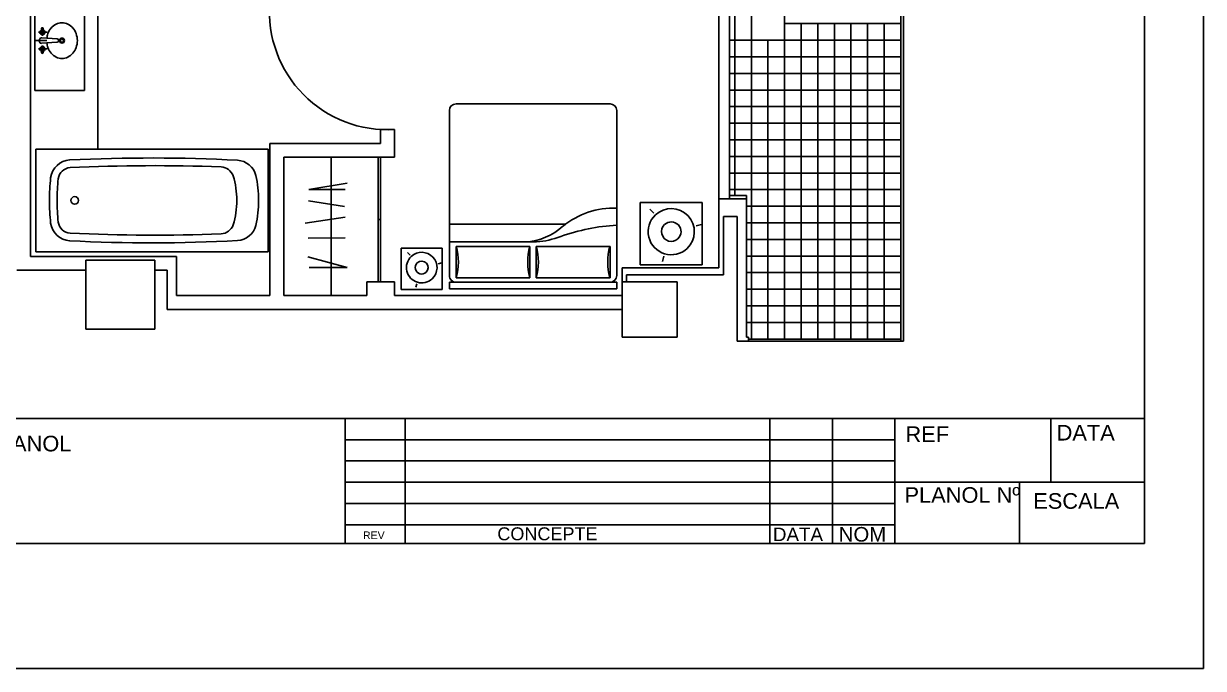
# Model space of a CAD drawing. Header units: millimetres. Extents: x 2377 to 4712, y -254 to 3188.
# Drawn here: x 3526.5 to 3715.4, y 1297.2 to 1400.4 of the extents above; entities that cross this region are included whole.
import ezdxf

# ---------------------------------------------------------------- set-up
doc = ezdxf.new("R2010")
doc.units = ezdxf.units.MM
doc.layers.add('Mobiliario', color=254, linetype='Continuous')
doc.styles.get("Standard").update_dxf_attribs({"font": 'arial.ttf'})

# ---------------------------------------------------------------- blocks, each defined once
blk = doc.blocks.new('MHPLS012')
at = {"layer": 'Mobiliario'}
for p, q in [((-2.024, 0.95), (-0.152, 0.95)), ((-0.076, 0.95), (-0.076, -0.95)), ((-0.076, 0.95), (0, 0.95)), ((0, 0.95), (0, -0.95)), ((-2.1, -0.874), (-2.1, 0.874)), ((-0.483, 0.874), (-0.483, 0.036)), ((-0.127, 0.874), (-0.483, 0.874)), ((-0.127, 0.036), (-0.127, 0.874)), ((-0.737, 0.366), (-0.737, -0.95)), ((-0.533, 0.041), (-0.533, -0.95)), ((-0.483, 0.036), (-0.127, 0.036)), ((-0.483, -0.036), (-0.483, -0.874)), ((-0.127, -0.036), (-0.483, -0.036)), ((-0.127, -0.874), (-0.127, -0.036)), ((-0.483, -0.874), (-0.127, -0.874)), ((-0.152, -0.95), (-2.024, -0.95)), ((-0.076, -0.95), (0, -0.95))]:
    blk.add_line(p, q, dxfattribs=at)
for centre, radius, start, end in [((-2.024, 0.874), 0.0762, 90, 180), ((-0.019, 0.912), 0.898, 177.5673, 219.5461), ((1.615, 1.088), 2.343, 183.3665, 199.2534), ((-0.152, 0.874), 0.0762, 0, 90), ((-0.305, 1.483), 0.635, 253.7398, 286.2602), ((-1.227, -0.125), 0.694, 3.1663, 42.0658), ((-1.458, -0.029), 0.927, 4.2918, 21.7676), ((-0.305, -0.574), 0.635, 73.7398, 106.2602), ((-0.305, 0.574), 0.635, 253.7398, 286.2602), ((-2.024, -0.874), 0.0762, 180, 270), ((-0.305, -1.483), 0.635, 73.7398, 106.2602), ((-0.152, -0.874), 0.0762, 270, 0)]:
    blk.add_arc(centre, radius, start, end, dxfattribs=at)
blk = doc.blocks.new('bn04-7')
for p, q in [((0, 0), (0, -0.147)), ((-0.6, 0), (0.6, 0)), ((-0.6, -0.6), (-0.6, 0)), ((-0.058, -0.092), (-0.151, -0.092)), ((-0.122, -0.087), (-0.112, -0.087)), ((-0.122, -0.098), (-0.112, -0.098)), ((-0.1, -0.148), (-0.1, -0.045)), ((-0.033, -0.08), (-0.02, -0.271)), ((0.034, -0.086), (0.02, -0.271)), ((0.058, -0.092), (0.151, -0.092)), ((0.1, -0.148), (0.1, -0.045)), ((0.122, -0.087), (0.112, -0.087)), ((0.122, -0.098), (0.112, -0.098)), ((0.6, -0.6), (0.6, 0)), ((-0.005, -0.286), (0.005, -0.286)), ((-0.6, -0.6), (0.6, -0.6))]:
    blk.add_line(p, q)
for centre, radius in [((-0.1, -0.092), 0.0118), ((0.1, -0.092), 0.0118), ((0, -0.328), 0.03), ((0, -0.328), 0.02)]:
    blk.add_circle(centre, radius)
for centre, radius, start, end in [((-0.142, -0.092), 0.0118, 39.1354, 320.8646), ((-0.131, -0.083), 0.0025, 219.1354, 256.4029), ((-0.131, -0.101), 0.0025, 103.5971, 140.8646), ((-0.123, -0.049), 0.0381, 256.4029, 272.0458), ((-0.123, -0.136), 0.0381, 87.9542, 103.5971), ((-0.1, -0.092), 0.0299, 191.7173, 168.2827), ((-0.1, -0.092), 0.0235, 194.2864, 165.7136), ((-0.112, -0.084), 0.003, 270, 324.6965), ((-0.112, -0.101), 0.003, 35.3035, 90), ((0.055, -0.103), 0.0911, 153.0547, 165.3672), ((-0.006, -0.094), 0.0379, 104.9144, 122.742), ((0, -0.113), 0.0583, 90, 104.9144), ((0, -0.113), 0.0583, 75.0856, 90), ((0.005, -0.094), 0.0379, 57.258, 75.0856), ((-0.056, -0.103), 0.0911, 14.6328, 26.9453), ((0.025, -0.085), 0.00867, 0, 32.7882), ((0.025, -0.085), 0.00867, 350.3449, 0), ((0.1, -0.092), 0.0299, 11.7173, 348.2827), ((0.1, -0.092), 0.0235, 14.2864, 345.7136), ((0.112, -0.084), 0.003, 215.3035, 270), ((0.112, -0.101), 0.003, 90, 144.6965), ((0.123, -0.049), 0.0381, 267.9542, 283.5971), ((0.123, -0.136), 0.0381, 76.4029, 92.0458), ((0.131, -0.083), 0.0025, 283.5971, 320.8646), ((0.131, -0.101), 0.0025, 39.1354, 76.4029), ((0.142, -0.092), 0.0118, 219.1354, 140.8646), ((-0.055, -0.328), 0.16, 154.2946, 180), ((-0.028, -0.341), 0.189, 130.7108, 154.2946), ((-0.011, -0.361), 0.216, 109.6169, 130.7108), ((0, -0.393), 0.249, 96.5773, 109.6169), ((-0.005, -0.271), 0.015, 180, 270), ((0.005, -0.271), 0.015, 270, 0), ((0, -0.393), 0.249, 70.3831, 83.252), ((0.011, -0.361), 0.216, 49.2892, 70.3831), ((0.028, -0.341), 0.189, 25.7054, 49.2892), ((0.055, -0.328), 0.16, 0, 25.7054), ((-0.055, -0.328), 0.16, 180, 205.7054), ((-0.028, -0.315), 0.189, 205.7054, 229.2892), ((0.028, -0.315), 0.189, 310.7108, 334.2946), ((0.055, -0.328), 0.16, 334.2946, 360), ((-0.011, -0.295), 0.216, 229.2892, 250.3831), ((0, -0.264), 0.249, 250.3831, 270), ((0, -0.264), 0.249, 270, 289.6169), ((0.011, -0.295), 0.216, 289.6169, 310.7108)]:
    blk.add_arc(centre, radius, start, end)
blk = doc.blocks.new('A$C57724086')
at = {"layer": 'Mobiliario'}
for p, q in [((0, 0), (0, 1.7)), ((0, 1.7), (0.75, 1.7)), ((0.75, 1.7), (0.75, 0)), ((0.75, 0), (0, 0))]:
    blk.add_line(p, q, dxfattribs=at)
blk.add_circle((0.375, 1.415), 0.0275, dxfattribs=at)
for centre, radius, start, end in [((0.2293, 1.4421), 0.15, 97.82457, 176.29967), ((0.375, 0.1136), 1.4864, 89.99877, 96.41619), ((0.375, 0.1136), 1.4864, 83.58381, 90.00123), ((0.5207, 1.4421), 0.15, 3.70033, 82.17543), ((0.2293, 1.4421), 0.094, 97.82457, 176.29967), ((0.375, 0.1107), 1.4333, 89.99873, 96.34838), ((0.375, 0.1107), 1.4333, 83.65162, 90.00127), ((0.5207, 1.4421), 0.094, 3.70033, 82.17543), ((12.3216, 0.8538), 12.2566, 177.20377, 182.94309), ((13.2155, 0.8326), 13.0945, 177.30557, 182.13423), ((-12.4655, 0.8326), 13.0945, 357.86577, 2.69443), ((-11.5716, 0.8538), 12.2566, 357.05691, 2.79623), ((0.23, 0.3501), 0.1, 182.9309, 250.22209), ((0.52, 0.3501), 0.1, 289.77791, 357.0691), ((0.2308, 0.2347), 0.15, 183.89471, 255.30141), ((0.3748, 0.858), 0.628, 253.47012, 270.01863), ((0.3752, 0.858), 0.628, 269.98137, 286.52988), ((0.5192, 0.2347), 0.15, 284.69859, 356.10529), ((0.3749, 0.9245), 0.8545, 257.69314, 270.00758), ((0.3751, 0.9245), 0.8545, 269.99242, 282.30686)]:
    blk.add_arc(centre, radius, start, end, dxfattribs=at)
blk = doc.blocks.new('sl06-0')
at = {"layer": 'Mobiliario'}
for p, q in [((-0.3, 0.281, -1.579), (-0.3, -0.318, -1.579)), ((0.298, 0.281, -1.579), (-0.3, 0.281, -1.579)), ((0.298, -0.318, -1.579), (0.298, 0.281, -1.579)), ((-0.3, -0.318, -1.579), (0.298, -0.318, -1.579))]:
    blk.add_line(p, q, dxfattribs=at)
at = {"layer": 'Mobiliario', "linetype": 'ByBlock'}
for p, q in [((-0.169, 0.179, -1.579), (-0.205, 0.217, -1.579)), ((0.24, 0.057, -1.579), (0.29, 0.069, -1.579)), ((-0.071, -0.236, -1.579), (-0.085, -0.286, -1.579))]:
    blk.add_line(p, q, dxfattribs=at)
at = {"layer": 'Mobiliario', "linetype": 'ByBlock', "extrusion": (0, 0, -1)}
for major_axis, start_param, end_param in [((-0.157, -0.157), 1.599693, 4.741285), ((-0.157, -0.157), -1.5419, 1.599693), ((-0.0663, -0.0663), -1.5419, 1.599693), ((-0.0663, -0.0663), 1.599693, 4.741285)]:
    blk.add_ellipse((0, 0, -1.579), major_axis=major_axis, ratio=1, start_param=start_param, end_param=end_param, dxfattribs=at)

msp = doc.modelspace()

# ---------------------------------------------------------------- linework, layer by layer
at = {"transparency": 33554687}
for p, q in [((3715.44, 1594.22), (3715.44, 1297.22)), ((3705.98, 1317.22), (3705.98, 1579.22)), ((3666.95, 1349.94), (3666.95, 1533.78)), ((3667.41, 1349.94), (3667.41, 1533.78)), ((3527.56, 1363.18), (3527.56, 1431.25)), ((3637.82, 1372.4), (3637.82, 1416.7)), ((3639.55, 1372.4), (3639.55, 1416.7)), ((3640.37, 1405.75), (3640.37, 1395.12)), ((3643.03, 1405.75), (3643.03, 1395.12)), ((3648.34, 1403.1), (3648.34, 1400.44)), ((3643.03, 1400.44), (3643.03, 1397.78)), ((3643.03, 1400.44), (3643.03, 1395.12)), ((3648.34, 1400.44), (3648.68, 1400.44)), ((3651, 1400.44), (3648.34, 1400.44)), ((3648.34, 1400.44), (3648.34, 1397.78)), ((3648.34, 1400.44), (3648.34, 1395.12)), ((3653.66, 1400.44), (3651, 1400.44)), ((3651, 1400.44), (3651, 1397.78)), ((3651, 1400.44), (3653.66, 1400.44)), ((3656.32, 1400.44), (3653.66, 1400.44)), ((3653.66, 1400.44), (3653.66, 1397.78)), ((3653.66, 1400.44), (3656.32, 1400.44)), ((3658.97, 1400.44), (3656.32, 1400.44)), ((3656.32, 1400.44), (3656.32, 1397.78)), ((3656.32, 1400.44), (3658.97, 1400.44)), ((3661.63, 1400.44), (3658.97, 1400.44)), ((3658.97, 1400.44), (3658.97, 1397.78)), ((3658.97, 1400.44), (3661.63, 1400.44)), ((3664.29, 1400.44), (3661.63, 1400.44)), ((3661.63, 1400.44), (3661.63, 1397.78)), ((3661.63, 1400.44), (3664.29, 1400.44)), ((3666.95, 1400.44), (3664.29, 1400.44)), ((3664.29, 1400.44), (3664.29, 1397.78)), ((3664.29, 1400.44), (3666.95, 1400.44)), ((3666.95, 1400.44), (3666.95, 1397.78)), ((3643.03, 1397.78), (3639.55, 1397.78)), ((3640.37, 1397.78), (3640.71, 1397.78)), ((3640.37, 1397.78), (3640.37, 1395.12)), ((3640.37, 1397.78), (3640.37, 1392.46)), ((3645.69, 1397.78), (3643.03, 1397.78)), ((3643.03, 1397.78), (3643.03, 1395.12)), ((3643.03, 1397.78), (3645.69, 1397.78)), ((3648.34, 1397.78), (3645.69, 1397.78)), ((3645.69, 1397.78), (3645.69, 1395.12)), ((3645.69, 1397.78), (3648.34, 1397.78)), ((3651, 1397.78), (3648.34, 1397.78)), ((3648.34, 1397.78), (3648.34, 1395.12)), ((3653.66, 1397.78), (3651, 1397.78)), ((3651, 1397.78), (3651, 1395.12)), ((3651, 1397.78), (3653.66, 1397.78)), ((3656.32, 1397.78), (3653.66, 1397.78)), ((3653.66, 1397.78), (3653.66, 1395.12)), ((3653.66, 1397.78), (3656.32, 1397.78)), ((3658.97, 1397.78), (3656.32, 1397.78)), ((3656.32, 1397.78), (3656.32, 1395.12)), ((3656.32, 1397.78), (3658.97, 1397.78)), ((3661.63, 1397.78), (3658.97, 1397.78)), ((3658.97, 1397.78), (3658.97, 1395.12)), ((3658.97, 1397.78), (3661.63, 1397.78)), ((3664.29, 1397.78), (3661.63, 1397.78)), ((3661.63, 1397.78), (3661.63, 1395.12)), ((3661.63, 1397.78), (3664.29, 1397.78)), ((3666.95, 1397.78), (3664.29, 1397.78)), ((3664.29, 1397.78), (3664.29, 1395.12)), ((3664.29, 1397.78), (3666.95, 1397.78)), ((3666.95, 1397.78), (3666.95, 1395.12)), ((3643.03, 1395.12), (3639.55, 1395.12)), ((3645.69, 1395.12), (3643.03, 1395.12)), ((3643.03, 1395.12), (3643.03, 1392.46)), ((3643.03, 1395.12), (3645.69, 1395.12)), ((3648.34, 1395.12), (3645.69, 1395.12)), ((3645.69, 1395.12), (3645.69, 1392.46)), ((3645.69, 1395.12), (3648.34, 1395.12)), ((3651, 1395.12), (3648.34, 1395.12)), ((3648.34, 1395.12), (3648.34, 1373.86)), ((3648.34, 1395.12), (3651, 1395.12)), ((3648.34, 1395.12), (3648.34, 1392.46)), ((3653.66, 1395.12), (3651, 1395.12)), ((3651, 1395.12), (3651, 1392.46)), ((3651, 1395.12), (3653.66, 1395.12)), ((3656.32, 1395.12), (3653.66, 1395.12)), ((3653.66, 1395.12), (3653.66, 1392.46)), ((3653.66, 1395.12), (3656.32, 1395.12)), ((3658.97, 1395.12), (3656.32, 1395.12)), ((3656.32, 1395.12), (3656.32, 1392.46)), ((3656.32, 1395.12), (3658.97, 1395.12)), ((3661.63, 1395.12), (3658.97, 1395.12)), ((3658.97, 1395.12), (3658.97, 1392.46)), ((3658.97, 1395.12), (3661.63, 1395.12)), ((3664.29, 1395.12), (3661.63, 1395.12)), ((3661.63, 1395.12), (3661.63, 1392.46)), ((3661.63, 1395.12), (3664.29, 1395.12)), ((3666.95, 1395.12), (3664.29, 1395.12)), ((3664.29, 1395.12), (3664.29, 1392.46)), ((3664.29, 1395.12), (3666.95, 1395.12)), ((3666.95, 1395.12), (3666.95, 1392.46)), ((3639.55, 1392.46), (3643.03, 1392.46)), ((3643.03, 1392.46), (3640.37, 1392.46)), ((3640.37, 1392.46), (3640.37, 1389.81)), ((3645.69, 1392.46), (3643.03, 1392.46)), ((3643.03, 1392.46), (3643.03, 1389.81)), ((3643.03, 1392.46), (3645.69, 1392.46)), ((3648.34, 1392.46), (3645.69, 1392.46)), ((3645.69, 1392.46), (3645.69, 1389.81)), ((3645.69, 1392.46), (3648.34, 1392.46)), ((3651, 1392.46), (3648.34, 1392.46)), ((3648.34, 1392.46), (3648.34, 1389.81)), ((3648.34, 1392.46), (3648.34, 1389.81)), ((3648.34, 1389.81), (3648.34, 1391.13)), ((3653.66, 1392.46), (3651, 1392.46)), ((3651, 1392.46), (3651, 1389.81)), ((3651, 1392.46), (3653.66, 1392.46)), ((3656.32, 1392.46), (3653.66, 1392.46)), ((3653.66, 1392.46), (3653.66, 1389.81)), ((3653.66, 1392.46), (3656.32, 1392.46)), ((3658.97, 1392.46), (3656.32, 1392.46)), ((3656.32, 1392.46), (3656.32, 1389.81)), ((3656.32, 1392.46), (3658.97, 1392.46)), ((3661.63, 1392.46), (3658.97, 1392.46)), ((3658.97, 1392.46), (3658.97, 1389.81)), ((3658.97, 1392.46), (3661.63, 1392.46)), ((3664.29, 1392.46), (3661.63, 1392.46)), ((3661.63, 1392.46), (3661.63, 1389.81)), ((3661.63, 1392.46), (3664.29, 1392.46)), ((3666.95, 1392.46), (3664.29, 1392.46)), ((3664.29, 1392.46), (3664.29, 1389.81)), ((3664.29, 1392.46), (3666.95, 1392.46)), ((3666.95, 1392.46), (3666.95, 1389.81)), ((3643.03, 1389.81), (3639.55, 1389.81)), ((3640.37, 1389.81), (3640.37, 1387.15)), ((3645.69, 1389.81), (3643.03, 1389.81)), ((3643.03, 1389.81), (3643.03, 1387.15)), ((3643.03, 1389.81), (3645.69, 1389.81)), ((3648.34, 1389.81), (3645.69, 1389.81)), ((3645.69, 1389.81), (3645.69, 1387.15)), ((3645.69, 1389.81), (3648.34, 1389.81)), ((3648.34, 1389.81), (3648.68, 1389.81)), ((3651, 1389.81), (3648.34, 1389.81)), ((3648.34, 1389.81), (3648.34, 1387.15)), ((3648.34, 1389.81), (3648.34, 1384.49)), ((3648.34, 1389.81), (3648.34, 1387.15)), ((3653.66, 1389.81), (3651, 1389.81)), ((3651, 1389.81), (3651, 1387.15)), ((3651, 1389.81), (3653.66, 1389.81)), ((3656.32, 1389.81), (3653.66, 1389.81)), ((3653.66, 1389.81), (3653.66, 1387.15)), ((3653.66, 1389.81), (3656.32, 1389.81)), ((3658.97, 1389.81), (3656.32, 1389.81)), ((3656.32, 1389.81), (3656.32, 1387.15)), ((3656.32, 1389.81), (3658.97, 1389.81)), ((3661.63, 1389.81), (3658.97, 1389.81)), ((3658.97, 1389.81), (3658.97, 1387.15)), ((3658.97, 1389.81), (3661.63, 1389.81)), ((3664.29, 1389.81), (3661.63, 1389.81)), ((3661.63, 1389.81), (3661.63, 1387.15)), ((3661.63, 1389.81), (3664.29, 1389.81)), ((3666.95, 1389.81), (3664.29, 1389.81)), ((3664.29, 1389.81), (3664.29, 1387.15)), ((3664.29, 1389.81), (3666.95, 1389.81)), ((3666.95, 1389.81), (3666.95, 1387.15)), ((3643.03, 1387.15), (3639.55, 1387.15)), ((3640.37, 1387.15), (3640.37, 1388.47)), ((3640.37, 1387.15), (3640.71, 1387.15)), ((3640.37, 1387.15), (3640.37, 1384.49)), ((3645.69, 1387.15), (3643.03, 1387.15)), ((3643.03, 1387.15), (3643.03, 1384.49)), ((3643.03, 1387.15), (3645.69, 1387.15)), ((3648.34, 1387.15), (3645.69, 1387.15)), ((3645.69, 1387.15), (3645.69, 1384.49)), ((3645.69, 1387.15), (3648.34, 1387.15)), ((3651, 1387.15), (3648.34, 1387.15)), ((3648.34, 1387.15), (3648.34, 1384.49)), ((3653.66, 1387.15), (3651, 1387.15)), ((3651, 1387.15), (3651, 1384.49)), ((3651, 1387.15), (3653.66, 1387.15)), ((3656.32, 1387.15), (3653.66, 1387.15)), ((3653.66, 1387.15), (3653.66, 1384.49)), ((3653.66, 1387.15), (3656.32, 1387.15)), ((3658.97, 1387.15), (3656.32, 1387.15)), ((3656.32, 1387.15), (3656.32, 1384.49)), ((3656.32, 1387.15), (3658.97, 1387.15)), ((3661.63, 1387.15), (3658.97, 1387.15)), ((3658.97, 1387.15), (3658.97, 1384.49)), ((3658.97, 1387.15), (3661.63, 1387.15)), ((3664.29, 1387.15), (3661.63, 1387.15)), ((3661.63, 1387.15), (3661.63, 1384.49)), ((3661.63, 1387.15), (3664.29, 1387.15)), ((3666.95, 1387.15), (3664.29, 1387.15)), ((3664.29, 1387.15), (3664.29, 1384.49)), ((3664.29, 1387.15), (3666.95, 1387.15)), ((3666.95, 1387.15), (3666.95, 1384.49)), ((3583.64, 1381.26), (3583.64, 1383.48)), ((3583.64, 1383.48), (3585.85, 1383.48)), ((3585.85, 1383.48), (3585.85, 1379.05)), ((3643.03, 1384.49), (3639.55, 1384.49)), ((3643.03, 1384.49), (3640.37, 1384.49)), ((3640.37, 1384.49), (3640.37, 1373.86)), ((3645.69, 1384.49), (3643.03, 1384.49)), ((3643.03, 1384.49), (3643.03, 1373.86)), ((3643.03, 1384.49), (3645.69, 1384.49)), ((3645.69, 1384.49), (3643.03, 1384.49)), ((3643.03, 1384.49), (3645.69, 1384.49)), ((3648.34, 1384.49), (3645.69, 1384.49)), ((3645.69, 1384.49), (3645.69, 1381.83)), ((3645.69, 1384.49), (3648.34, 1384.49)), ((3648.34, 1384.49), (3645.69, 1384.49)), ((3645.69, 1384.49), (3648.34, 1384.49)), ((3651, 1384.49), (3648.34, 1384.49)), ((3648.34, 1384.49), (3648.34, 1373.86)), ((3648.34, 1384.49), (3651, 1384.49)), ((3648.34, 1384.49), (3648.34, 1381.83)), ((3653.66, 1384.49), (3651, 1384.49)), ((3651, 1384.49), (3651, 1381.83)), ((3651, 1384.49), (3653.66, 1384.49)), ((3656.32, 1384.49), (3653.66, 1384.49)), ((3653.66, 1384.49), (3653.66, 1381.83)), ((3653.66, 1384.49), (3656.32, 1384.49)), ((3658.97, 1384.49), (3656.32, 1384.49)), ((3656.32, 1384.49), (3656.32, 1381.83)), ((3656.32, 1384.49), (3658.97, 1384.49)), ((3661.63, 1384.49), (3658.97, 1384.49)), ((3658.97, 1384.49), (3658.97, 1381.83)), ((3658.97, 1384.49), (3661.63, 1384.49)), ((3664.29, 1384.49), (3661.63, 1384.49)), ((3661.63, 1384.49), (3661.63, 1381.83)), ((3661.63, 1384.49), (3664.29, 1384.49)), ((3666.95, 1384.49), (3664.29, 1384.49)), ((3664.29, 1384.49), (3664.29, 1381.83)), ((3664.29, 1384.49), (3666.95, 1384.49)), ((3666.95, 1384.49), (3666.95, 1381.83)), ((3643.03, 1381.83), (3639.55, 1381.83)), ((3645.69, 1381.83), (3643.03, 1381.83)), ((3643.03, 1381.83), (3643.03, 1379.17)), ((3648.34, 1381.83), (3645.69, 1381.83)), ((3645.69, 1381.83), (3645.69, 1379.17)), ((3645.69, 1381.83), (3648.34, 1381.83)), ((3651, 1381.83), (3648.34, 1381.83)), ((3648.34, 1381.83), (3648.34, 1379.17)), ((3648.34, 1381.83), (3648.34, 1379.17)), ((3653.66, 1381.83), (3651, 1381.83)), ((3651, 1381.83), (3651, 1379.17)), ((3651, 1381.83), (3653.66, 1381.83)), ((3656.32, 1381.83), (3653.66, 1381.83)), ((3653.66, 1381.83), (3653.66, 1379.17)), ((3653.66, 1381.83), (3656.32, 1381.83)), ((3658.97, 1381.83), (3656.32, 1381.83)), ((3656.32, 1381.83), (3656.32, 1379.17)), ((3656.32, 1381.83), (3658.97, 1381.83)), ((3661.63, 1381.83), (3658.97, 1381.83)), ((3658.97, 1381.83), (3658.97, 1379.17)), ((3658.97, 1381.83), (3661.63, 1381.83)), ((3664.29, 1381.83), (3661.63, 1381.83)), ((3661.63, 1381.83), (3661.63, 1379.17)), ((3661.63, 1381.83), (3664.29, 1381.83)), ((3666.95, 1381.83), (3664.29, 1381.83)), ((3664.29, 1381.83), (3664.29, 1379.17)), ((3664.29, 1381.83), (3666.95, 1381.83)), ((3666.95, 1381.83), (3666.95, 1379.17)), ((3565.92, 1356.9), (3565.92, 1381.26)), ((3565.92, 1381.26), (3583.64, 1381.26)), ((3585.85, 1379.05), (3568.13, 1379.05)), ((3568.13, 1379.05), (3568.13, 1356.9)), ((3581.42, 1379.05), (3568.13, 1379.05)), ((3583.26, 1379.05), (3575.73, 1379.05)), ((3575.73, 1379.05), (3575.73, 1356.9)), ((3581.42, 1379.05), (3583.64, 1379.05)), ((3583.26, 1379.05), (3583.26, 1359.12)), ((3583.64, 1379.05), (3583.64, 1359.12)), ((3643.03, 1379.17), (3639.55, 1379.17)), ((3643.03, 1379.17), (3643.37, 1379.17)), ((3645.69, 1379.17), (3643.03, 1379.17)), ((3643.03, 1379.17), (3643.03, 1376.52)), ((3643.03, 1379.17), (3643.03, 1373.86)), ((3648.34, 1379.17), (3645.69, 1379.17)), ((3645.69, 1379.17), (3645.69, 1376.52)), ((3645.69, 1379.17), (3648.34, 1379.17)), ((3648.34, 1379.17), (3648.68, 1379.17)), ((3651, 1379.17), (3648.34, 1379.17)), ((3648.34, 1379.17), (3648.34, 1376.52)), ((3648.34, 1379.17), (3648.34, 1373.86)), ((3648.34, 1379.17), (3648.34, 1376.52)), ((3653.66, 1379.17), (3651, 1379.17)), ((3651, 1379.17), (3651, 1376.52)), ((3651, 1379.17), (3653.66, 1379.17)), ((3656.32, 1379.17), (3653.66, 1379.17)), ((3653.66, 1379.17), (3653.66, 1376.52)), ((3653.66, 1379.17), (3656.32, 1379.17)), ((3658.97, 1379.17), (3656.32, 1379.17)), ((3656.32, 1379.17), (3656.32, 1376.52)), ((3656.32, 1379.17), (3658.97, 1379.17)), ((3661.63, 1379.17), (3658.97, 1379.17)), ((3658.97, 1379.17), (3658.97, 1376.52)), ((3658.97, 1379.17), (3661.63, 1379.17)), ((3664.29, 1379.17), (3661.63, 1379.17)), ((3661.63, 1379.17), (3661.63, 1376.52)), ((3661.63, 1379.17), (3664.29, 1379.17)), ((3666.95, 1379.17), (3664.29, 1379.17)), ((3664.29, 1379.17), (3664.29, 1376.52)), ((3664.29, 1379.17), (3666.95, 1379.17)), ((3666.95, 1379.17), (3666.95, 1376.52)), ((3643.03, 1376.52), (3639.55, 1376.52)), ((3645.69, 1376.52), (3643.03, 1376.52)), ((3648.34, 1376.52), (3645.69, 1376.52)), ((3645.69, 1376.52), (3645.69, 1373.86)), ((3645.69, 1376.52), (3648.34, 1376.52)), ((3651, 1376.52), (3648.34, 1376.52)), ((3648.34, 1376.52), (3648.34, 1373.86)), ((3653.66, 1376.52), (3651, 1376.52)), ((3651, 1376.52), (3651, 1373.86)), ((3651, 1376.52), (3653.66, 1376.52)), ((3656.32, 1376.52), (3653.66, 1376.52)), ((3653.66, 1376.52), (3653.66, 1373.86)), ((3653.66, 1376.52), (3656.32, 1376.52)), ((3658.97, 1376.52), (3656.32, 1376.52)), ((3656.32, 1376.52), (3656.32, 1373.86)), ((3656.32, 1376.52), (3658.97, 1376.52)), ((3661.63, 1376.52), (3658.97, 1376.52)), ((3658.97, 1376.52), (3658.97, 1373.86)), ((3658.97, 1376.52), (3661.63, 1376.52)), ((3664.29, 1376.52), (3661.63, 1376.52)), ((3661.63, 1376.52), (3661.63, 1373.86)), ((3661.63, 1376.52), (3664.29, 1376.52)), ((3666.95, 1376.52), (3664.29, 1376.52)), ((3664.29, 1376.52), (3664.29, 1373.86)), ((3664.29, 1376.52), (3666.95, 1376.52)), ((3666.95, 1376.52), (3666.95, 1373.86)), ((3578.27, 1374.9), (3572.17, 1373.89)), ((3572.09, 1372.06), (3577.86, 1371.16)), ((3572.17, 1373.89), (3577.98, 1373.89)), ((3637.82, 1361.33), (3637.82, 1372.4)), ((3637.82, 1372.4), (3642.25, 1372.4)), ((3645.69, 1373.86), (3639.55, 1373.86)), ((3639.55, 1372.4), (3639.55, 1372.91)), ((3639.55, 1372.91), (3642.25, 1372.91)), ((3639.55, 1372.4), (3642.25, 1372.4)), ((3639.55, 1372.4), (3642.25, 1372.4)), ((3640.37, 1373.86), (3640.37, 1372.91)), ((3643.03, 1373.86), (3640.37, 1373.86)), ((3640.37, 1373.86), (3643.03, 1373.86)), ((3642.25, 1372.91), (3642.25, 1350.26)), ((3643.03, 1373.86), (3643.03, 1371.2)), ((3645.69, 1373.86), (3643.03, 1373.86)), ((3643.03, 1373.86), (3645.69, 1373.86)), ((3645.69, 1373.86), (3643.03, 1373.86)), ((3648.34, 1373.86), (3645.69, 1373.86)), ((3645.69, 1373.86), (3645.69, 1371.2)), ((3645.69, 1373.86), (3648.34, 1373.86)), ((3648.34, 1373.86), (3645.69, 1373.86)), ((3645.69, 1373.86), (3648.34, 1373.86)), ((3648.34, 1373.86), (3645.69, 1373.86)), ((3645.69, 1373.86), (3648.34, 1373.86)), ((3651, 1373.86), (3648.34, 1373.86)), ((3648.34, 1373.86), (3651, 1373.86)), ((3651, 1373.86), (3648.34, 1373.86)), ((3648.34, 1373.86), (3648.34, 1371.2)), ((3648.34, 1373.86), (3648.34, 1371.2)), ((3653.66, 1373.86), (3651, 1373.86)), ((3651, 1373.86), (3653.66, 1373.86)), ((3653.66, 1373.86), (3651, 1373.86)), ((3651, 1373.86), (3651, 1371.2)), ((3651, 1373.86), (3653.66, 1373.86)), ((3656.32, 1373.86), (3653.66, 1373.86)), ((3653.66, 1373.86), (3656.32, 1373.86)), ((3656.32, 1373.86), (3653.66, 1373.86)), ((3653.66, 1373.86), (3653.66, 1371.2)), ((3653.66, 1373.86), (3656.32, 1373.86)), ((3658.97, 1373.86), (3656.32, 1373.86)), ((3656.32, 1373.86), (3658.97, 1373.86)), ((3658.97, 1373.86), (3656.32, 1373.86)), ((3656.32, 1373.86), (3656.32, 1371.2)), ((3656.32, 1373.86), (3658.97, 1373.86)), ((3661.63, 1373.86), (3658.97, 1373.86)), ((3658.97, 1373.86), (3661.63, 1373.86)), ((3661.63, 1373.86), (3658.97, 1373.86)), ((3658.97, 1373.86), (3658.97, 1371.2)), ((3658.97, 1373.86), (3661.63, 1373.86)), ((3664.29, 1373.86), (3661.63, 1373.86)), ((3661.63, 1373.86), (3664.29, 1373.86)), ((3664.29, 1373.86), (3661.63, 1373.86)), ((3661.63, 1373.86), (3661.63, 1371.2)), ((3661.63, 1373.86), (3664.29, 1373.86)), ((3666.95, 1373.86), (3664.29, 1373.86)), ((3664.29, 1373.86), (3666.95, 1373.86)), ((3666.95, 1373.86), (3664.29, 1373.86)), ((3664.29, 1373.86), (3664.29, 1371.2)), ((3664.29, 1373.86), (3666.95, 1373.86)), ((3666.95, 1373.86), (3666.95, 1371.2)), ((3645.69, 1371.2), (3642.25, 1371.2)), ((3643.03, 1371.2), (3643.37, 1371.2)), ((3643.03, 1371.2), (3643.03, 1368.54)), ((3643.03, 1371.2), (3643.03, 1365.88)), ((3648.34, 1371.2), (3645.69, 1371.2)), ((3645.69, 1371.2), (3645.69, 1357.91)), ((3645.69, 1371.2), (3648.34, 1371.2)), ((3648.34, 1371.2), (3648.68, 1371.2)), ((3651, 1371.2), (3648.34, 1371.2)), ((3648.34, 1371.2), (3648.34, 1368.54)), ((3648.34, 1371.2), (3648.34, 1357.91)), ((3653.66, 1371.2), (3651, 1371.2)), ((3651, 1371.2), (3651, 1357.91)), ((3651, 1371.2), (3653.66, 1371.2)), ((3656.32, 1371.2), (3653.66, 1371.2)), ((3653.66, 1371.2), (3653.66, 1357.91)), ((3653.66, 1371.2), (3656.32, 1371.2)), ((3658.97, 1371.2), (3656.32, 1371.2)), ((3656.32, 1371.2), (3656.32, 1357.91)), ((3656.32, 1371.2), (3658.97, 1371.2)), ((3661.63, 1371.2), (3658.97, 1371.2)), ((3658.97, 1371.2), (3658.97, 1357.91)), ((3658.97, 1371.2), (3661.63, 1371.2)), ((3664.29, 1371.2), (3661.63, 1371.2)), ((3661.63, 1371.2), (3661.63, 1357.91)), ((3661.63, 1371.2), (3664.29, 1371.2)), ((3666.95, 1371.2), (3664.29, 1371.2)), ((3664.29, 1371.2), (3664.29, 1357.91)), ((3664.29, 1371.2), (3666.95, 1371.2)), ((3666.95, 1371.2), (3666.95, 1368.54)), ((3577.94, 1369.47), (3571.55, 1368.49)), ((3583.26, 1369.08), (3583.64, 1369.08)), ((3638.54, 1360.22), (3638.54, 1369.58)), ((3638.54, 1369.58), (3640.76, 1369.58)), ((3640.76, 1369.58), (3640.76, 1349.62)), ((3643.03, 1368.54), (3642.25, 1368.54)), ((3645.69, 1368.54), (3643.03, 1368.54)), ((3648.34, 1368.54), (3645.69, 1368.54)), ((3645.69, 1368.54), (3648.34, 1368.54)), ((3651, 1368.54), (3648.34, 1368.54)), ((3653.66, 1368.54), (3651, 1368.54)), ((3651, 1368.54), (3653.66, 1368.54)), ((3656.32, 1368.54), (3653.66, 1368.54)), ((3653.66, 1368.54), (3656.32, 1368.54)), ((3658.97, 1368.54), (3656.32, 1368.54)), ((3656.32, 1368.54), (3658.97, 1368.54)), ((3661.63, 1368.54), (3658.97, 1368.54)), ((3658.97, 1368.54), (3661.63, 1368.54)), ((3664.29, 1368.54), (3661.63, 1368.54)), ((3661.63, 1368.54), (3664.29, 1368.54)), ((3666.95, 1368.54), (3664.29, 1368.54)), ((3577.94, 1366.15), (3572.03, 1366.11)), ((3645.69, 1365.88), (3642.25, 1365.88)), ((3643.03, 1365.88), (3643.03, 1363.23)), ((3648.34, 1365.88), (3645.69, 1365.88)), ((3645.69, 1365.88), (3645.69, 1363.23)), ((3645.69, 1365.88), (3648.34, 1365.88)), ((3651, 1365.88), (3648.34, 1365.88)), ((3648.34, 1365.88), (3648.34, 1363.23)), ((3648.34, 1365.88), (3648.34, 1363.23)), ((3653.66, 1365.88), (3651, 1365.88)), ((3651, 1365.88), (3651, 1363.23)), ((3651, 1365.88), (3653.66, 1365.88)), ((3656.32, 1365.88), (3653.66, 1365.88)), ((3653.66, 1365.88), (3653.66, 1363.23)), ((3653.66, 1365.88), (3656.32, 1365.88)), ((3658.97, 1365.88), (3656.32, 1365.88)), ((3656.32, 1365.88), (3656.32, 1363.23)), ((3656.32, 1365.88), (3658.97, 1365.88)), ((3661.63, 1365.88), (3658.97, 1365.88)), ((3658.97, 1365.88), (3658.97, 1363.23)), ((3658.97, 1365.88), (3661.63, 1365.88)), ((3664.29, 1365.88), (3661.63, 1365.88)), ((3661.63, 1365.88), (3661.63, 1363.23)), ((3661.63, 1365.88), (3664.29, 1365.88)), ((3666.95, 1365.88), (3664.29, 1365.88)), ((3664.29, 1365.88), (3664.29, 1363.23)), ((3664.29, 1365.88), (3666.95, 1365.88)), ((3666.95, 1365.88), (3666.95, 1363.23)), ((3527.56, 1363.18), (3550.93, 1363.18)), ((3536.42, 1362.59), (3547.5, 1362.59)), ((3536.42, 1351.51), (3536.42, 1362.59)), ((3547.5, 1362.59), (3547.5, 1351.51)), ((3550.93, 1363.18), (3550.93, 1356.9)), ((3572.01, 1363.08), (3578.29, 1361.38)), ((3645.69, 1363.23), (3642.25, 1363.23)), ((3643.03, 1363.23), (3643.37, 1363.23)), ((3643.03, 1363.23), (3643.03, 1360.57)), ((3643.03, 1363.23), (3643.03, 1357.91)), ((3648.34, 1363.23), (3645.69, 1363.23)), ((3645.69, 1363.23), (3645.69, 1360.57)), ((3645.69, 1363.23), (3648.34, 1363.23)), ((3648.34, 1363.23), (3648.68, 1363.23)), ((3651, 1363.23), (3648.34, 1363.23)), ((3648.34, 1363.23), (3648.34, 1360.57)), ((3648.34, 1363.23), (3648.34, 1360.57)), ((3653.66, 1363.23), (3651, 1363.23)), ((3651, 1363.23), (3651, 1360.57)), ((3651, 1363.23), (3653.66, 1363.23)), ((3656.32, 1363.23), (3653.66, 1363.23)), ((3653.66, 1363.23), (3653.66, 1360.57)), ((3653.66, 1363.23), (3656.32, 1363.23)), ((3658.97, 1363.23), (3656.32, 1363.23)), ((3656.32, 1363.23), (3656.32, 1360.57)), ((3656.32, 1363.23), (3658.97, 1363.23)), ((3661.63, 1363.23), (3658.97, 1363.23)), ((3658.97, 1363.23), (3658.97, 1360.57)), ((3658.97, 1363.23), (3661.63, 1363.23)), ((3664.29, 1363.23), (3661.63, 1363.23)), ((3661.63, 1363.23), (3661.63, 1360.57)), ((3661.63, 1363.23), (3664.29, 1363.23)), ((3666.95, 1363.23), (3664.29, 1363.23)), ((3664.29, 1363.23), (3664.29, 1360.57)), ((3664.29, 1363.23), (3666.95, 1363.23)), ((3666.95, 1363.23), (3666.95, 1360.57)), ((3525.35, 1360.97), (3536.42, 1360.97)), ((3547.5, 1360.97), (3549.47, 1360.97)), ((3549.47, 1360.97), (3549.47, 1354.69)), ((3578.29, 1361.38), (3572.19, 1361.38)), ((3622.31, 1359.12), (3622.31, 1361.33)), ((3622.31, 1361.33), (3637.82, 1361.33)), ((3583.64, 1359.12), (3581.42, 1359.12)), ((3581.42, 1359.12), (3581.42, 1356.9)), ((3583.64, 1359.12), (3585.85, 1359.12)), ((3585.85, 1359.12), (3585.85, 1356.9)), ((3622.31, 1359.12), (3622.31, 1350.26)), ((3631.17, 1359.12), (3622.31, 1359.12)), ((3623.04, 1359.12), (3623.04, 1360.22)), ((3623.04, 1360.22), (3638.54, 1360.22)), ((3631.17, 1350.26), (3631.17, 1359.12)), ((3643.03, 1360.57), (3642.25, 1360.57)), ((3645.69, 1360.57), (3643.03, 1360.57)), ((3648.34, 1360.57), (3645.69, 1360.57)), ((3645.69, 1360.57), (3648.34, 1360.57)), ((3651, 1360.57), (3648.34, 1360.57)), ((3653.66, 1360.57), (3651, 1360.57)), ((3651, 1360.57), (3653.66, 1360.57)), ((3656.32, 1360.57), (3653.66, 1360.57)), ((3653.66, 1360.57), (3656.32, 1360.57)), ((3658.97, 1360.57), (3656.32, 1360.57)), ((3656.32, 1360.57), (3658.97, 1360.57)), ((3661.63, 1360.57), (3658.97, 1360.57)), ((3658.97, 1360.57), (3661.63, 1360.57)), ((3664.29, 1360.57), (3661.63, 1360.57)), ((3661.63, 1360.57), (3664.29, 1360.57)), ((3666.95, 1360.57), (3664.29, 1360.57)), ((3664.29, 1360.57), (3666.95, 1360.57)), ((3666.95, 1360.57), (3666.95, 1357.91)), ((3645.69, 1357.91), (3642.25, 1357.91)), ((3643.03, 1357.91), (3643.03, 1355.25)), ((3648.34, 1357.91), (3645.69, 1357.91)), ((3645.69, 1357.91), (3645.69, 1355.25)), ((3645.69, 1357.91), (3648.34, 1357.91)), ((3651, 1357.91), (3648.34, 1357.91)), ((3648.34, 1357.91), (3648.34, 1355.25)), ((3648.34, 1357.91), (3648.34, 1355.25)), ((3653.66, 1357.91), (3651, 1357.91)), ((3651, 1357.91), (3651, 1355.25)), ((3651, 1357.91), (3653.66, 1357.91)), ((3656.32, 1357.91), (3653.66, 1357.91)), ((3653.66, 1357.91), (3653.66, 1355.25)), ((3653.66, 1357.91), (3656.32, 1357.91)), ((3658.97, 1357.91), (3656.32, 1357.91)), ((3656.32, 1357.91), (3656.32, 1355.25)), ((3656.32, 1357.91), (3658.97, 1357.91)), ((3661.63, 1357.91), (3658.97, 1357.91)), ((3658.97, 1357.91), (3658.97, 1355.25)), ((3658.97, 1357.91), (3661.63, 1357.91)), ((3664.29, 1357.91), (3661.63, 1357.91)), ((3661.63, 1357.91), (3661.63, 1355.25)), ((3661.63, 1357.91), (3664.29, 1357.91)), ((3666.95, 1357.91), (3664.29, 1357.91)), ((3664.29, 1357.91), (3664.29, 1355.25)), ((3664.29, 1357.91), (3666.95, 1357.91)), ((3666.95, 1357.91), (3666.95, 1355.25)), ((3550.93, 1356.9), (3565.92, 1356.9)), ((3553.65, 1356.9), (3565.92, 1356.9)), ((3568.13, 1356.9), (3573.08, 1356.9)), ((3568.13, 1356.9), (3576.29, 1356.9)), ((3581.42, 1356.9), (3568.13, 1356.9)), ((3585.85, 1356.9), (3591.8, 1356.9)), ((3585.85, 1356.9), (3594.01, 1356.9)), ((3594.01, 1356.9), (3622.31, 1356.9)), ((3622.31, 1354.69), (3622.31, 1356.9)), ((3645.69, 1355.25), (3642.25, 1355.25)), ((3643.03, 1355.25), (3643.37, 1355.25)), ((3643.03, 1355.25), (3643.03, 1352.59)), ((3643.03, 1355.25), (3643.03, 1349.94)), ((3648.34, 1355.25), (3645.69, 1355.25)), ((3645.69, 1355.25), (3645.69, 1352.59)), ((3645.69, 1355.25), (3648.34, 1355.25)), ((3648.34, 1355.25), (3648.68, 1355.25)), ((3651, 1355.25), (3648.34, 1355.25)), ((3648.34, 1355.25), (3648.34, 1352.59)), ((3648.34, 1355.25), (3648.34, 1349.94)), ((3648.34, 1355.25), (3648.34, 1352.59)), ((3653.66, 1355.25), (3651, 1355.25)), ((3651, 1355.25), (3651, 1352.59)), ((3651, 1355.25), (3653.66, 1355.25)), ((3656.32, 1355.25), (3653.66, 1355.25)), ((3653.66, 1355.25), (3653.66, 1352.59)), ((3653.66, 1355.25), (3656.32, 1355.25)), ((3658.97, 1355.25), (3656.32, 1355.25)), ((3656.32, 1355.25), (3656.32, 1352.59)), ((3656.32, 1355.25), (3658.97, 1355.25)), ((3661.63, 1355.25), (3658.97, 1355.25)), ((3658.97, 1355.25), (3658.97, 1352.59)), ((3658.97, 1355.25), (3661.63, 1355.25)), ((3664.29, 1355.25), (3661.63, 1355.25)), ((3661.63, 1355.25), (3661.63, 1352.59)), ((3661.63, 1355.25), (3664.29, 1355.25)), ((3666.95, 1355.25), (3664.29, 1355.25)), ((3664.29, 1355.25), (3664.29, 1352.59)), ((3664.29, 1355.25), (3666.95, 1355.25)), ((3666.95, 1355.25), (3666.95, 1352.59)), ((3549.47, 1354.69), (3622.31, 1354.69)), ((3547.5, 1351.51), (3536.42, 1351.51)), ((3643.03, 1352.59), (3642.25, 1352.59)), ((3645.69, 1352.59), (3643.03, 1352.59)), ((3648.34, 1352.59), (3645.69, 1352.59)), ((3645.69, 1352.59), (3645.69, 1349.94)), ((3645.69, 1352.59), (3648.34, 1352.59)), ((3651, 1352.59), (3648.34, 1352.59)), ((3648.34, 1352.59), (3648.34, 1349.94)), ((3653.66, 1352.59), (3651, 1352.59)), ((3651, 1352.59), (3651, 1349.94)), ((3651, 1352.59), (3653.66, 1352.59)), ((3656.32, 1352.59), (3653.66, 1352.59)), ((3653.66, 1352.59), (3653.66, 1349.94)), ((3653.66, 1352.59), (3656.32, 1352.59)), ((3658.97, 1352.59), (3656.32, 1352.59)), ((3656.32, 1352.59), (3656.32, 1349.94)), ((3656.32, 1352.59), (3658.97, 1352.59)), ((3661.63, 1352.59), (3658.97, 1352.59)), ((3658.97, 1352.59), (3658.97, 1349.94)), ((3658.97, 1352.59), (3661.63, 1352.59)), ((3664.29, 1352.59), (3661.63, 1352.59)), ((3661.63, 1352.59), (3661.63, 1349.94)), ((3661.63, 1352.59), (3664.29, 1352.59)), ((3666.95, 1352.59), (3664.29, 1352.59)), ((3664.29, 1352.59), (3664.29, 1349.94)), ((3664.29, 1352.59), (3666.95, 1352.59)), ((3666.95, 1352.59), (3666.95, 1349.94)), ((3622.31, 1350.26), (3631.17, 1350.26)), ((3666.95, 1349.62), (3640.76, 1349.62)), ((3642.25, 1350.26), (3642.58, 1350.26)), ((3642.58, 1350.26), (3642.58, 1349.62)), ((3642.58, 1349.94), (3666.95, 1349.94)), ((3648.34, 1349.94), (3643.03, 1349.94)), ((3645.69, 1349.94), (3643.03, 1349.94)), ((3643.03, 1349.94), (3645.69, 1349.94)), ((3648.34, 1349.94), (3645.69, 1349.94)), ((3645.69, 1349.94), (3648.34, 1349.94)), ((3651, 1349.94), (3648.34, 1349.94)), ((3648.34, 1349.94), (3651, 1349.94)), ((3653.66, 1349.94), (3651, 1349.94)), ((3651, 1349.94), (3653.66, 1349.94)), ((3656.32, 1349.94), (3653.66, 1349.94)), ((3653.66, 1349.94), (3656.32, 1349.94)), ((3658.97, 1349.94), (3656.32, 1349.94)), ((3656.32, 1349.94), (3658.97, 1349.94)), ((3661.63, 1349.94), (3658.97, 1349.94)), ((3658.97, 1349.94), (3661.63, 1349.94)), ((3664.29, 1349.94), (3661.63, 1349.94)), ((3661.63, 1349.94), (3664.29, 1349.94)), ((3666.95, 1349.94), (3664.29, 1349.94)), ((3664.29, 1349.94), (3666.95, 1349.94)), ((3666.95, 1349.94), (3666.95, 1349.62)), ((3666.95, 1349.62), (3667.41, 1349.62)), ((3667.41, 1349.94), (3667.41, 1349.62)), ((3705.98, 1337.22), (3310.49, 1337.22)), ((3577.99, 1317.22), (3577.99, 1337.22)), ((3577.99, 1337.22), (3577.99, 1333.82)), ((3587.55, 1317.22), (3587.55, 1337.22)), ((3646, 1317.22), (3646, 1337.22)), ((3656, 1317.22), (3656, 1337.22)), ((3666, 1317.22), (3666, 1337.22)), ((3666, 1337.22), (3666, 1327.02)), ((3691.02, 1327.02), (3691.02, 1337.22)), ((3705.98, 1317.22), (3705.98, 1337.22)), ((3577.99, 1333.82), (3666, 1333.82)), ((3577.99, 1333.82), (3577.99, 1330.42)), ((3577.99, 1330.42), (3666, 1330.42)), ((3577.99, 1330.42), (3577.99, 1327.02)), ((3577.99, 1327.02), (3666, 1327.02)), ((3577.99, 1327.02), (3577.99, 1323.62)), ((3666, 1327.02), (3705.98, 1327.02)), ((3666, 1327.02), (3685.99, 1327.02)), ((3685.99, 1327.02), (3685.99, 1317.22)), ((3705.98, 1327.02), (3691.02, 1327.02)), ((3577.99, 1323.62), (3577.99, 1320.22)), ((3577.99, 1323.62), (3666, 1323.62)), ((3577.99, 1320.22), (3666, 1320.22)), ((3507.99, 1317.22), (3577.99, 1317.22)), ((3577.99, 1317.22), (3587.55, 1317.22)), ((3587.55, 1317.22), (3646, 1317.22)), ((3646, 1317.22), (3656, 1317.22)), ((3656, 1317.22), (3666, 1317.22)), ((3666, 1317.22), (3685.99, 1317.22)), ((3685.99, 1317.22), (3705.98, 1317.22)), ((3715.44, 1297.22), (3715.44, 1317.22)), ((3295.44, 1297.22), (3715.44, 1297.22))]:
    msp.add_line(p, q, dxfattribs=at)
at = {"layer": 'Mobiliario', "transparency": 33554687}
msp.add_line((3538.34, 1380.35), (3538.34, 1431.25), dxfattribs=at)
msp.add_arc((3584.74, 1402.36), 18.91, 175.8007, 273.3575, dxfattribs=at)

# ---------------------------------------------------------------- block references
for name, p, xscale, yscale, zscale, rotation in [('bn04-7', (3528.24, 1397.72), 13.30128986146493, 13.30128986146493, 13.30128986146493, 90), ('MHPLS012', (3608.06, 1357.96), 14.10839698312151, 14.10839698312151, 14.10839698312151, 270)]:
    msp.add_blockref(name, p, dxfattribs=dict(at, xscale=xscale, yscale=yscale, zscale=zscale, rotation=rotation))
at = {"layer": 'Mobiliario', "color": 7, "transparency": 33554687, "xscale": 21.90876041357237, "yscale": 21.90876041357237, "zscale": 21.90876041357237, "rotation": 90}
msp.add_blockref('A$C57724086', (3565.64, 1363.92), dxfattribs=at)
at = {"layer": 'Mobiliario', "transparency": 33554687}
for p, xscale, yscale, zscale in [((3630.2, 1367.13, 26.28), 16.64314644063714, 16.64314644063714, 16.64314644063714), ((3590.23, 1361.38, 17.41), 11.02313006196665, 11.02313006196665, 11.02313006196665)]:
    msp.add_blockref('sl06-0', p, dxfattribs=dict(at, xscale=xscale, yscale=yscale, zscale=zscale))

# ---------------------------------------------------------------- texts
at = {"transparency": 33554687, "attachment_point": 1}
for s, width, gutter_width, heights, insert, char_height in [('DATA', 13.3924, 12.5, [0], (3691.93, 1336.2), 2.5), ('TITOL PLANOL', 34.1105, 12.5, [0], (3509.47, 1334.46), 2.5), ('REF', 14.591, 12.5, [0], (3667.71, 1335.96), 2.5), ('PLANOL Nº', 23.5912, 12.5, [4.44], (3667.56, 1326.23), 2.5), ('ESCALA', 18.9792, 12.5, [0], (3688.18, 1325.27), 2.5), ('REV', 3.8206, 6.05, [0], (3580.82, 1319.14), 1.209), ('CONCEPTE', 3.309, 10.34, [0], (3602.34, 1319.8), 2.068), ('DATA', 8.5845, 10.78, [0], (3646.48, 1319.75), 2.155), ('NOM', 9.2865, 11.66, [0], (3657.03, 1319.85), 2.331)]:
    msp.add_mtext_dynamic_manual_height_columns(s, width=width, gutter_width=gutter_width, heights=heights, dxfattribs=dict(at, insert=insert, char_height=char_height))

doc.saveas('drawing.dxf')
